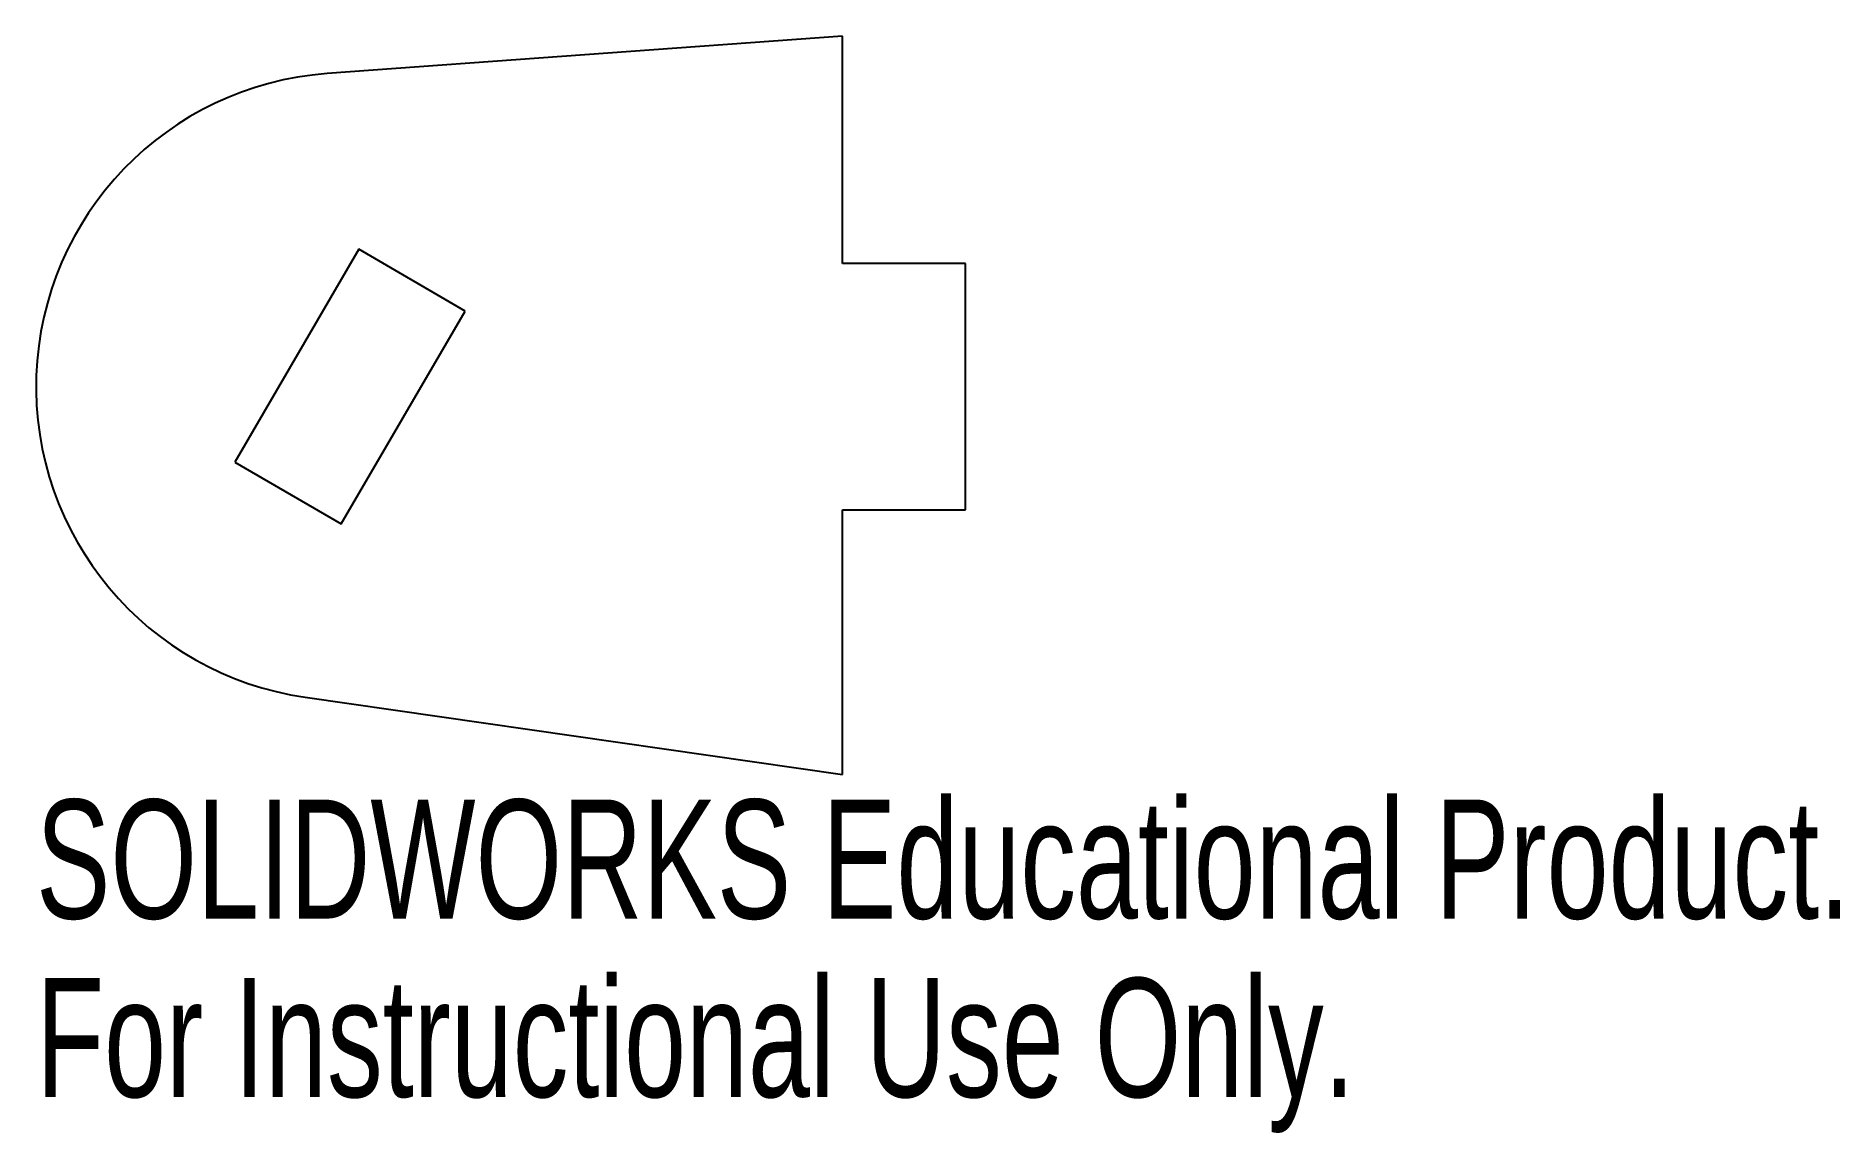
# Model space of a CAD drawing. Header units: millimetres. Extents: x -32.8 to 40.5, y -30.3 to 14.2.
import ezdxf

# ---------------------------------------------------------------- set-up
doc = ezdxf.new("R2010")
doc.units = ezdxf.units.MM
doc.styles.add('SLDTEXTSTYLE0', font='TXT', dxfattribs={"width": 0.7})

msp = doc.modelspace()

# ---------------------------------------------------------------- linework, layer by layer
at = {"color": 7, "linetype": 'Continuous', "lineweight": 25}
for p, q in [((0, 14.242), (-20.927, 12.716)), ((0, 5), (0, 14.242)), ((-19.646, 5.579), (-24.676, -3.064)), ((-15.324, 3.064), (-19.646, 5.579)), ((5, 5), (0, 5)), ((5, -5), (5, 5)), ((-20.354, -5.579), (-15.324, 3.064)), ((-24.676, -3.064), (-20.354, -5.579)), ((0, -15.758), (0, -5)), ((0, -5), (5, -5)), ((-21.815, -12.62), (0, -15.758))]:
    msp.add_line(p, q, dxfattribs=at)
msp.add_arc((-20, 0), 12.75, 94.17071, 261.8155, dxfattribs=at)

# ---------------------------------------------------------------- texts
at = {"color": 7, "linetype": 'Continuous', "char_height": 4.83362, "attachment_point": 1, "style": 'SLDTEXTSTYLE0'}
for s, insert in [('SOLIDWORKS Educational Product.', (-32.75, -16.777)), ('For Instructional Use Only.', (-32.75, -24.028))]:
    msp.add_mtext(s, dxfattribs=dict(at, insert=insert))

doc.saveas('drawing.dxf')
